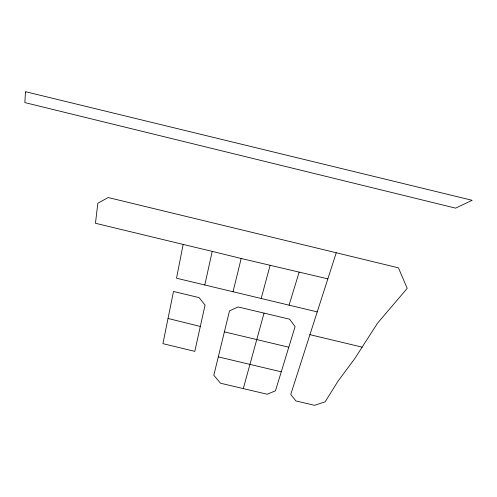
<?xml version="1.0" encoding="UTF-8"?>
<svg xmlns="http://www.w3.org/2000/svg" width="497" height="497" viewBox="0 0 497 497"><rect width="100%" height="100%" fill="white"/><g stroke="black" fill="none" stroke-linecap="round" stroke-linejoin="round"><path stroke-width="0.75" d="M336.239 252.756L108.135 197.526L97.834 203.267L95.455 223.271L183.144 244.418L176.528 278.227L317.235 311.892L336.239 252.756L398.445 267.846L407.198 288.372L377.558 323.162L354.846 358.48L338.022 381.174L325.144 401.806L314.644 405.322L295.945 400.967L290.751 394.463L317.235 311.892M168.036 318.459L173.49 291.478L199.073 297.604L205.05 305.083L194.787 351.379L162.923 343.657L168.036 318.459L200.334 326.467M204.789 284.998L212.213 251.383L183.144 244.418M233.05 291.758L241.175 258.483L327.821 278.848M224.395 331.872L229.502 310.873L238.094 306.947L289.627 319.198L295.081 326.641L275.462 390.81L267.224 394.233L220.494 383.224L213.816 375.26L224.395 331.872L288.751 347.198M261.18 298.467L270.107 265.367M243.3 388.567L264.037 313.129M289.074 305.146L299.138 272.17M218.295 356.883L281.246 371.812M309.873 334.649L362.139 347.142M212.213 251.383L241.175 258.483M25.434 92.641L24.85 102.587L455.587 208.137L472.15 200.303L25.415 91.678L25.434 92.641"/></g></svg>
